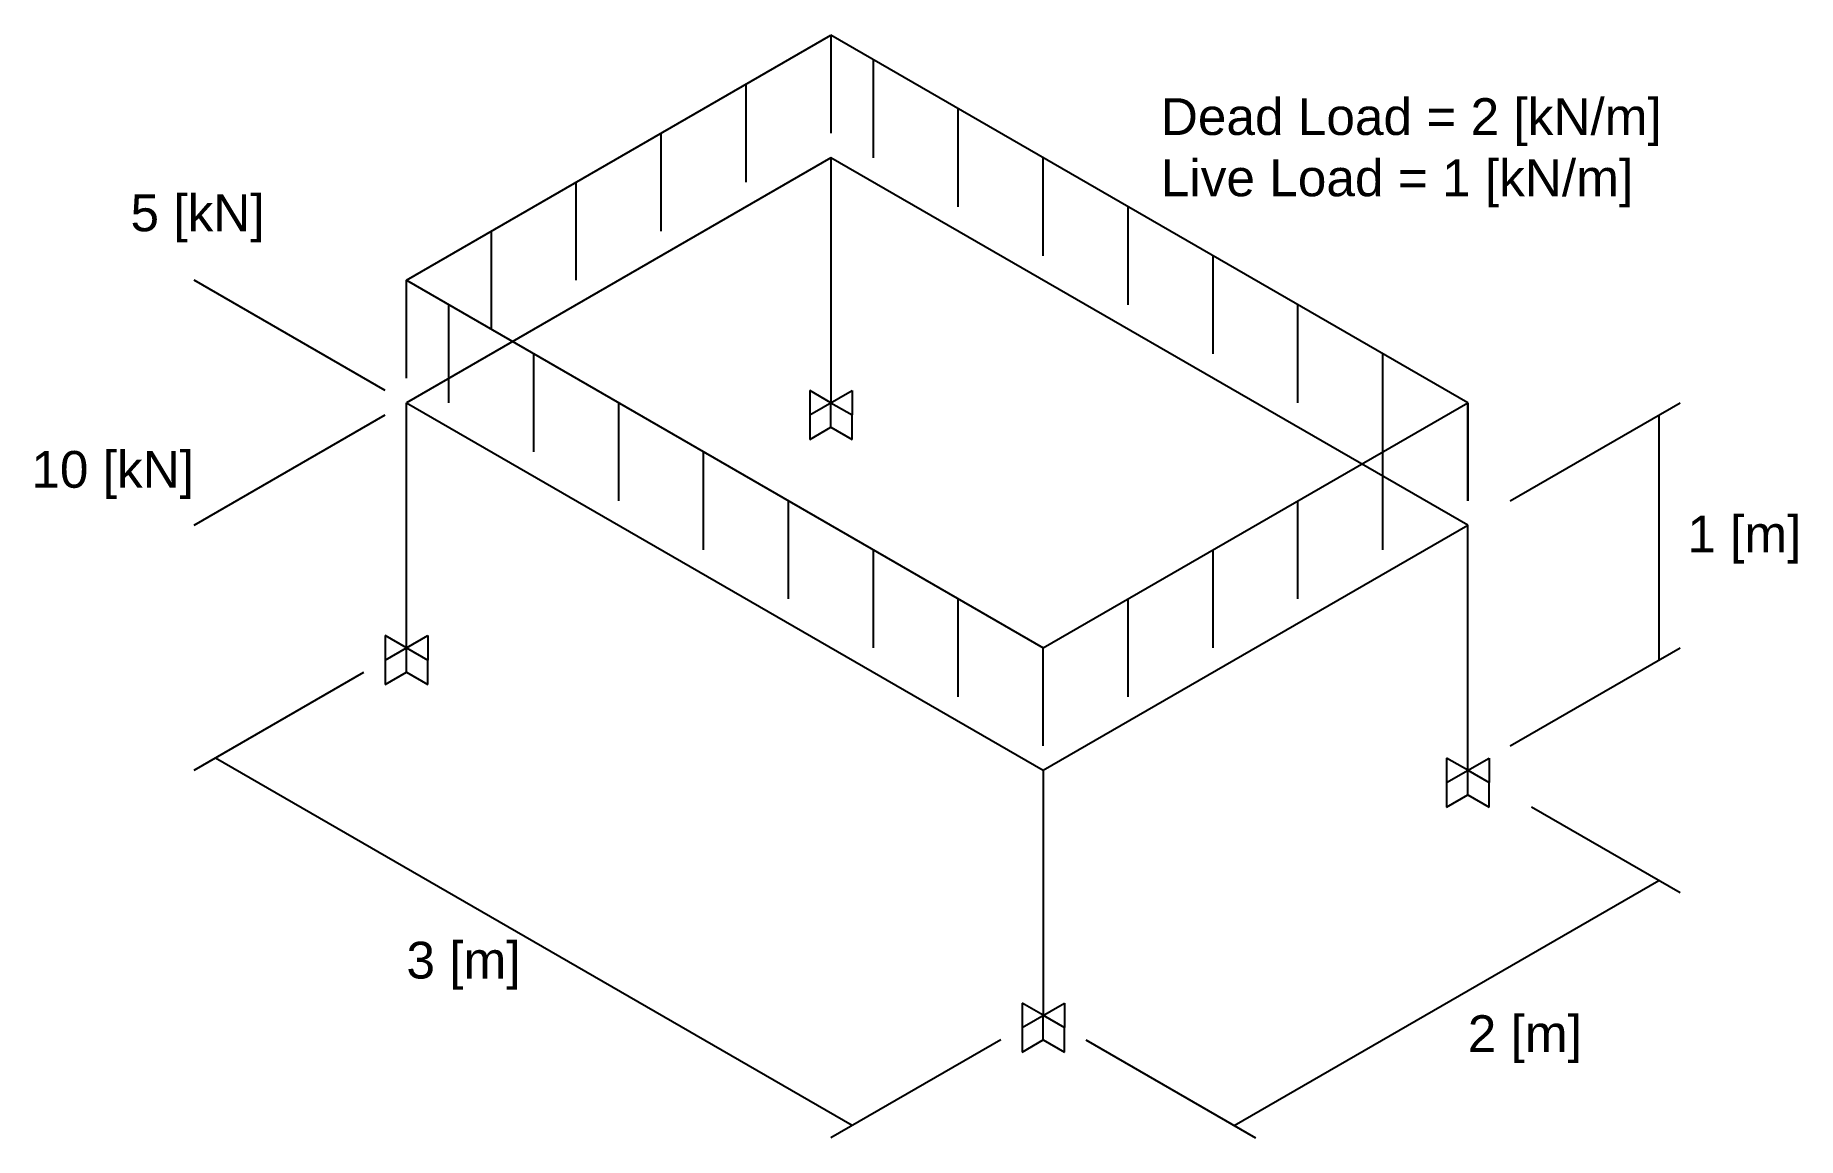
# Model space of a CAD drawing. Header units: centimetres. Extents: x 45.5 to 117.4, y 5 to 50.
import ezdxf

# ---------------------------------------------------------------- set-up
doc = ezdxf.new("R2010")
doc.units = ezdxf.units.CM
doc.layers.get('0').update_dxf_attribs({"lineweight": 25, "true_color": 0xffffff})
doc.styles.add('textstyle0', font='')
doc.styles.add('textstyle1', font='')
doc.styles.add('textstyle2', font='')
doc.styles.add('textstyle3', font='')
doc.styles.add('textstyle4', font='')
doc.styles.add('textstyle5', font='')
doc.styles.get('textstyle0').set_extended_font_data('Arial')
doc.styles.get('textstyle1').set_extended_font_data('Arial')
doc.styles.get('textstyle2').set_extended_font_data('Arial')
doc.styles.get('textstyle3').set_extended_font_data('Arial')
doc.styles.get('textstyle4').set_extended_font_data('Arial')
doc.styles.get('textstyle5').set_extended_font_data('Arial')

msp = doc.modelspace()

# ---------------------------------------------------------------- linework, layer by layer
for p, q in [((60.622, 40), (77.942, 50)), ((77.942, 50), (77.942, 46)), ((103.923, 35), (77.942, 50)), ((79.674, 45), (79.674, 49)), ((74.478, 44), (74.478, 48)), ((83.138, 43), (83.138, 47)), ((71.014, 42), (71.014, 46)), ((77.942, 45), (60.622, 35)), ((103.923, 30), (77.942, 45)), ((77.942, 45), (77.942, 35)), ((86.603, 41), (86.603, 45)), ((67.55, 40), (67.55, 44)), ((90.067, 39), (90.067, 43)), ((64.086, 38), (64.086, 42)), ((93.531, 37), (93.531, 41)), ((59.756, 35.5), (51.962, 40)), ((60.622, 36), (60.622, 40)), ((60.622, 40), (86.603, 25)), ((62.354, 35), (62.354, 39)), ((96.995, 35), (96.995, 39)), ((65.818, 33), (65.818, 37)), ((100.459, 33), (100.459, 37)), ((77.076, 34.5), (78.808, 35.5)), ((77.942, 35), (77.076, 35.5)), ((77.076, 35.5), (77.076, 34.5)), ((78.808, 35.5), (78.808, 34.5)), ((60.622, 35), (86.603, 20)), ((60.622, 25), (60.622, 35)), ((69.282, 31), (69.282, 35)), ((77.942, 34), (77.942, 35)), ((77.942, 35), (78.808, 34.5)), ((86.603, 25), (103.923, 35)), ((103.923, 31), (103.923, 35)), ((103.923, 35), (103.923, 31)), ((105.655, 31), (112.583, 35)), ((51.962, 30), (59.756, 34.5)), ((77.076, 34.5), (77.076, 33.5)), ((77.076, 33.5), (77.942, 34)), ((77.942, 34), (78.808, 33.5)), ((78.808, 33.5), (78.808, 34.5)), ((111.717, 34.5), (111.717, 24.5)), ((72.746, 29), (72.746, 33)), ((100.459, 29), (100.459, 33)), ((76.21, 27), (76.21, 31)), ((96.995, 27), (96.995, 31)), ((86.603, 20), (103.923, 30)), ((103.923, 20), (103.923, 30)), ((79.674, 25), (79.674, 29)), ((93.531, 25), (93.531, 29)), ((83.138, 23), (83.138, 27)), ((90.067, 23), (90.067, 27)), ((59.756, 24.5), (61.488, 25.5)), ((60.622, 25), (59.756, 25.5)), ((59.756, 25.5), (59.756, 24.5)), ((61.488, 25.5), (61.488, 24.5)), ((59.756, 24.5), (59.756, 23.5)), ((60.622, 24), (60.622, 25)), ((60.622, 25), (61.488, 24.5)), ((61.488, 23.5), (61.488, 24.5)), ((86.603, 21), (86.603, 25)), ((105.655, 21), (112.583, 25)), ((51.962, 20), (58.89, 24)), ((59.756, 23.5), (60.622, 24)), ((60.622, 24), (61.488, 23.5)), ((78.808, 5.5), (52.828, 20.5)), ((103.057, 19.5), (104.789, 20.5)), ((103.923, 20), (103.057, 20.5)), ((103.057, 20.5), (103.057, 19.5)), ((104.789, 20.5), (104.789, 19.5)), ((86.603, 20), (86.603, 10)), ((103.057, 19.5), (103.057, 18.5)), ((103.923, 19), (103.923, 20)), ((103.923, 20), (104.789, 19.5)), ((104.789, 18.5), (104.789, 19.5)), ((103.057, 18.5), (103.923, 19)), ((103.923, 19), (104.789, 18.5)), ((112.583, 15), (106.521, 18.5)), ((94.397, 5.5), (111.717, 15.5)), ((85.737, 9.5), (87.469, 10.5)), ((86.603, 10), (85.737, 10.5)), ((85.737, 10.5), (85.737, 9.5)), ((87.469, 10.5), (87.469, 9.5)), ((85.737, 9.5), (85.737, 8.5)), ((86.603, 9), (86.603, 10)), ((86.603, 10), (87.469, 9.5)), ((87.469, 8.5), (87.469, 9.5)), ((84.87, 9), (77.942, 5)), ((85.737, 8.5), (86.603, 9)), ((86.603, 9), (87.469, 8.5)), ((88.335, 9), (95.263, 5))]:
    msp.add_line(p, q)

# ---------------------------------------------------------------- texts
at = {"char_height": 1.5, "attachment_point": 1}
for s, insert, style in [('Dead Load = 2 [kN/m]\\PLive Load = 1 [kN/m]', (91.398, 47.43), 'textstyle0'), ('5 [kN]', (49.363, 43.5), 'textstyle4'), ('10 [kN]', (45.318, 33.03), 'textstyle3'), ('1 [m]', (112.878, 30.39), 'textstyle5'), ('3 [m]', (60.622, 13), 'textstyle2'), ('2 [m]', (103.923, 10), 'textstyle1')]:
    msp.add_mtext(s, dxfattribs=dict(at, insert=insert, style=style))

doc.saveas('drawing.dxf')
